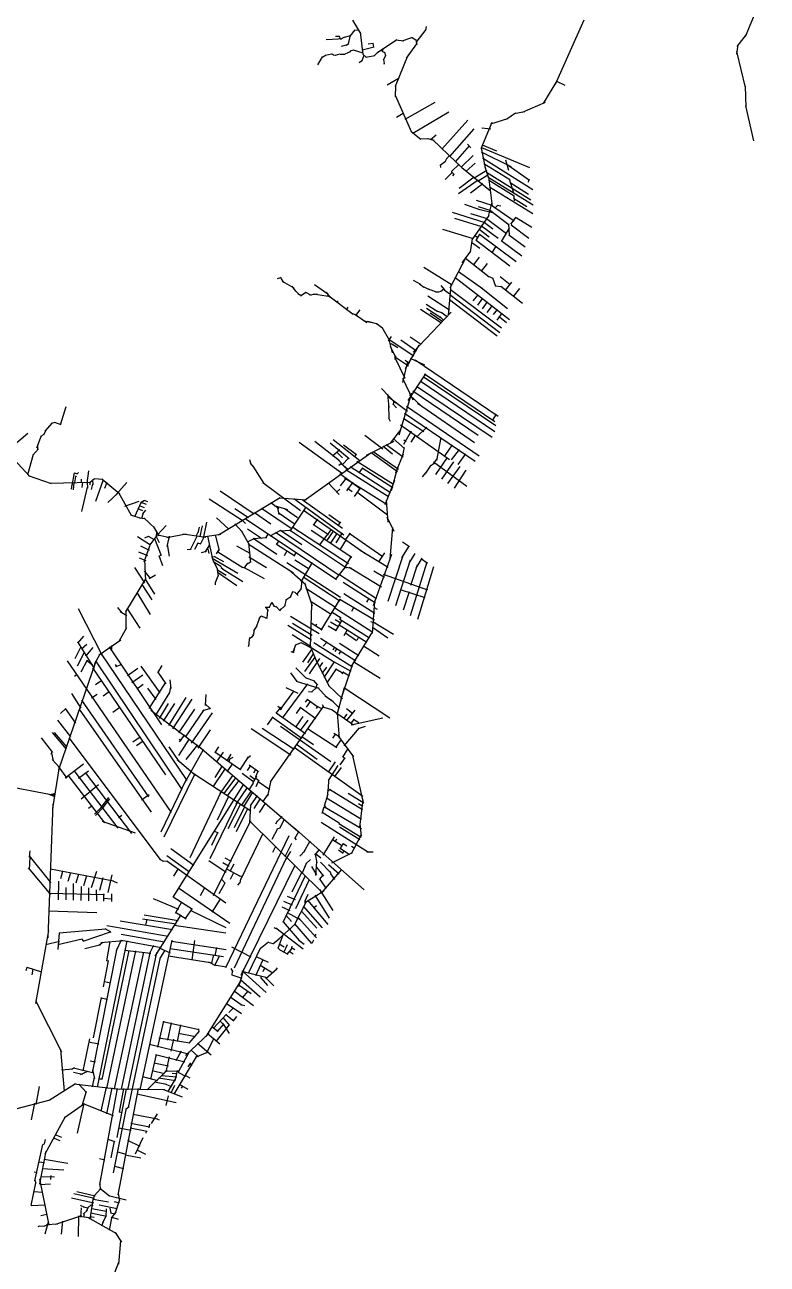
# Model space of a CAD drawing. Header units: inches. Extents: x 723427 to 759408, y 6910722 to 6968430.
# Drawn here: x 745312 to 751980, y 6931261 to 6942384 of the extents above; entities that cross this region are included whole.
import ezdxf

# ---------------------------------------------------------------- set-up
doc = ezdxf.new("R2010")
doc.units = ezdxf.units.IN
doc.header["$MEASUREMENT"] = 0

msp = doc.modelspace()

# ---------------------------------------------------------------- linework, layer by layer
for points in [[(751784, 6942280), (751980, 6942753)], [(748235, 6942282), (748279, 6942340)], [(748255, 6942425), (748328, 6942306)], [(748273, 6942339), (748313, 6942337)], [(748323, 6942319), (748349, 6942116)], [(748827, 6942224), (748916, 6942341)], [(748913, 6942336), (748921, 6942370)], [(750078, 6941850), (750336, 6942427)], [(748018, 6942253), (748127, 6942258)], [(748102, 6942283), (748138, 6942281)], [(748124, 6942257), (748145, 6942262)], [(748136, 6942282), (748146, 6942258)], [(748145, 6942258), (748157, 6942259)], [(748155, 6942259), (748186, 6942276)], [(748173, 6942270), (748241, 6942288)], [(748200, 6942202), (748221, 6942215)], [(748220, 6942212), (748238, 6942290)], [(748395, 6942212), (748440, 6942219)], [(748438, 6942220), (748445, 6942183)], [(748479, 6942135), (748653, 6942253)], [(748644, 6942249), (748716, 6942239)], [(748701, 6942239), (748789, 6942271)], [(748741, 6942083), (748834, 6942212)], [(748784, 6942273), (748824, 6942249)], [(748823, 6942253), (748833, 6942207)], [(751711, 6942188), (751793, 6942297)], [(747944, 6942025), (747985, 6942097)], [(747982, 6942094), (748019, 6942113)], [(748012, 6942111), (748068, 6942123)], [(748064, 6942123), (748079, 6942120)], [(748077, 6942121), (748085, 6942113)], [(748082, 6942114), (748106, 6942111)], [(748102, 6942111), (748146, 6942122)], [(748144, 6942121), (748187, 6942120)], [(748157, 6942193), (748203, 6942203)], [(748185, 6942119), (748223, 6942139)], [(748212, 6942134), (748233, 6942142)], [(748230, 6942139), (748244, 6942154)], [(748242, 6942152), (748267, 6942158)], [(748262, 6942158), (748349, 6942132)], [(748341, 6942160), (748449, 6942185)], [(748341, 6942064), (748359, 6942111)], [(748347, 6942120), (748380, 6942091)], [(748375, 6942092), (748456, 6942107)], [(748451, 6942104), (748488, 6942143)], [(748523, 6942147), (748527, 6942161)], [(748523, 6942149), (748529, 6942140)], [(748525, 6942159), (748533, 6942167)], [(748528, 6942140), (748545, 6942138)], [(748533, 6942165), (748534, 6942173)], [(748533, 6942069), (748554, 6942108)], [(748544, 6942138), (748553, 6942107)], [(748643, 6941832), (748751, 6942104)], [(751704, 6942145), (751781, 6941821)], [(751706, 6942121), (751718, 6942205)], [(748315, 6942045), (748344, 6942067)], [(748533, 6942073), (748541, 6942036)], [(748537, 6942034), (748546, 6942038)], [(748567, 6941844), (748674, 6941908)], [(749972, 6941679), (750095, 6941881)], [(750088, 6941877), (750163, 6941841)], [(748643, 6941738), (748644, 6941835)], [(751781, 6941834), (751787, 6941646)], [(748639, 6941751), (748785, 6941420)], [(748729, 6941537), (748998, 6941691)], [(749781, 6941599), (749990, 6941689)], [(751785, 6941658), (751858, 6941342)], [(748652, 6941556), (748711, 6941590)], [(748796, 6941410), (749122, 6941602)], [(749498, 6941494), (749651, 6941544)], [(749643, 6941539), (749718, 6941594)], [(749706, 6941588), (749803, 6941606)], [(749059, 6941268), (749292, 6941528)], [(749131, 6941203), (749347, 6941449)], [(749411, 6941273), (749510, 6941511)], [(749416, 6941459), (749499, 6941450)], [(748781, 6941425), (748869, 6941358)], [(748863, 6941361), (748939, 6941364)], [(748930, 6941365), (748987, 6941348)], [(748957, 6941356), (749006, 6941396)], [(748973, 6941355), (749259, 6941083)], [(749100, 6941180), (749128, 6941210)], [(749181, 6941155), (749305, 6941298)], [(749230, 6941107), (749338, 6941210)], [(749287, 6941312), (749318, 6941280)], [(749411, 6941245), (749679, 6941113)], [(749412, 6941280), (749450, 6941084)], [(749413, 6941283), (749844, 6941104)], [(749419, 6941306), (749548, 6941254)], [(749042, 6941124), (749091, 6941159)], [(749044, 6941126), (749045, 6941104)], [(749089, 6941155), (749107, 6941189)], [(749146, 6941068), (749214, 6941133)], [(749236, 6941103), (749495, 6940895)], [(749275, 6941070), (749357, 6941142)], [(749422, 6941189), (749876, 6940906)], [(749436, 6941138), (749670, 6940996)], [(749445, 6941109), (749478, 6941011)], [(749629, 6941171), (749657, 6941080)], [(749634, 6941138), (749846, 6940991)], [(749088, 6940997), (749152, 6941059)], [(749145, 6941064), (749169, 6941041)], [(749146, 6941071), (749148, 6941054)], [(749158, 6941030), (749169, 6941042)], [(749207, 6940869), (749384, 6940993)], [(749213, 6940919), (749349, 6941020)], [(749349, 6941011), (749462, 6941080)], [(749383, 6940984), (749471, 6941036)], [(749460, 6941061), (749856, 6940813)], [(749474, 6941017), (749878, 6940767)], [(749476, 6941020), (749509, 6940755)], [(749478, 6940992), (749708, 6940848)], [(749663, 6941001), (749700, 6940876)], [(749835, 6940973), (749843, 6940999)], [(749316, 6940877), (749426, 6940959)], [(749486, 6940930), (749876, 6940689)], [(749672, 6940969), (749837, 6940863)], [(749262, 6940774), (749395, 6940727)], [(749366, 6940809), (749508, 6940765)], [(749476, 6940665), (749508, 6940783)], [(749494, 6940770), (749706, 6940624)], [(749535, 6940738), (749560, 6940764)], [(749556, 6940764), (749589, 6940760)], [(749702, 6940829), (749820, 6940754)], [(749703, 6940852), (749707, 6940805)], [(749152, 6940701), (749445, 6940610)], [(749314, 6940690), (749466, 6940647)], [(749329, 6940454), (749482, 6940674)], [(749385, 6940753), (749499, 6940717)], [(749389, 6940729), (749524, 6940697)], [(749486, 6940724), (749662, 6940588)], [(749678, 6940595), (749726, 6940657)], [(749724, 6940656), (749867, 6940568)], [(749064, 6940549), (749339, 6940465)], [(749171, 6940648), (749415, 6940575)], [(749393, 6940550), (749484, 6940482)], [(749414, 6940581), (749564, 6940469)], [(749438, 6940614), (749516, 6940553)], [(749459, 6940645), (749640, 6940511)], [(749595, 6940440), (749665, 6940560)], [(749658, 6940598), (749663, 6940495)], [(749681, 6940601), (749684, 6940584)], [(749682, 6940589), (749838, 6940470)], [(749314, 6940346), (749333, 6940462)], [(749324, 6940434), (749399, 6940379)], [(749353, 6940493), (749384, 6940476)], [(749365, 6940447), (749399, 6940505)], [(749365, 6940450), (749670, 6940221)], [(749397, 6940504), (749724, 6940260)], [(749592, 6940449), (749777, 6940310)], [(749660, 6940500), (749806, 6940390)], [(749241, 6940248), (749318, 6940352)], [(749511, 6940338), (749547, 6940396)], [(748895, 6940209), (749151, 6940050)], [(749134, 6940024), (749276, 6940299)], [(749269, 6940289), (749484, 6940121)], [(749341, 6940228), (749396, 6940298)], [(749414, 6940172), (749467, 6940242)], [(747582, 6940106), (747612, 6940117)], [(747607, 6940118), (747636, 6940072)], [(749176, 6940120), (749667, 6939740)], [(749207, 6940170), (749422, 6940018)], [(749473, 6940127), (749515, 6940110)], [(749513, 6940113), (749541, 6940037)], [(749581, 6940124), (749671, 6940053)], [(747624, 6940084), (747727, 6940022)], [(747711, 6940037), (747743, 6939994)], [(747728, 6940012), (747782, 6939959)], [(747789, 6939953), (747836, 6939984)], [(747833, 6939985), (747883, 6939957)], [(747914, 6940052), (748033, 6939971)], [(748019, 6939986), (748050, 6939944)], [(748799, 6940091), (748865, 6940056)], [(748858, 6940060), (748897, 6940030)], [(748895, 6940032), (748945, 6940009)], [(748935, 6940013), (749006, 6939988)], [(749001, 6939989), (749032, 6939987)], [(749028, 6939987), (749052, 6939994)], [(749050, 6940044), (749081, 6940005)], [(749050, 6939994), (749075, 6940015)], [(749079, 6940006), (749122, 6939975)], [(749119, 6939779), (749142, 6940051)], [(749137, 6940009), (749593, 6939663)], [(749414, 6940024), (749647, 6939839)], [(749537, 6940040), (749594, 6940035)], [(749587, 6940038), (749781, 6939887)], [(749630, 6940003), (749685, 6940073)], [(749702, 6939947), (749757, 6940016)], [(747764, 6939971), (747799, 6939956)], [(747868, 6939960), (747942, 6939970)], [(747902, 6939971), (748057, 6939947)], [(748031, 6939962), (748260, 6939787)], [(748116, 6939894), (748128, 6939907)], [(748918, 6939877), (749022, 6939812)], [(748931, 6939953), (749126, 6939825)], [(749117, 6939977), (749139, 6939972)], [(749126, 6939919), (749554, 6939592)], [(749131, 6939964), (749580, 6939624)], [(749339, 6939906), (749383, 6939962)], [(749380, 6939869), (749426, 6939930)], [(749422, 6939836), (749468, 6939899)], [(748201, 6939827), (748216, 6939849)], [(748240, 6939800), (748295, 6939779)], [(748280, 6939785), (748385, 6939713)], [(748286, 6939775), (748324, 6939825)], [(748799, 6939445), (749142, 6939806)], [(748866, 6939832), (749054, 6939708)], [(748920, 6939842), (749050, 6939757)], [(748953, 6939798), (749067, 6939722)], [(749010, 6939818), (749064, 6939798)], [(749039, 6939765), (749075, 6939730)], [(749053, 6939804), (749107, 6939767)], [(749466, 6939802), (749512, 6939864)], [(749522, 6939784), (749557, 6939828)], [(749555, 6939734), (749601, 6939795)], [(749575, 6939763), (749640, 6939712)], [(748361, 6939727), (748431, 6939713)], [(748391, 6939723), (748480, 6939699)], [(748472, 6939703), (748526, 6939663)], [(748519, 6939671), (748588, 6939552)], [(748579, 6939545), (748606, 6939587)], [(748580, 6939572), (748611, 6939441)], [(748586, 6939561), (748805, 6939412)], [(748690, 6939558), (748829, 6939459)], [(748773, 6939583), (748871, 6939517)], [(748589, 6939523), (748608, 6939521)], [(748593, 6939501), (748644, 6939395)], [(748602, 6939523), (748663, 6939488)], [(748730, 6939297), (748855, 6939508)], [(748633, 6939408), (748757, 6939324)], [(748636, 6939399), (748726, 6939214)], [(748639, 6939381), (748646, 6939414)], [(748708, 6939175), (748748, 6939351)], [(748727, 6939375), (748768, 6939348)], [(748773, 6939392), (748901, 6939332)], [(748818, 6939377), (749564, 6938871)], [(748705, 6939213), (748796, 6939019)], [(748754, 6939013), (748913, 6939251)], [(748891, 6939227), (749544, 6938787)], [(748902, 6939253), (749534, 6938825)], [(748517, 6939120), (748641, 6938987)], [(748797, 6939099), (749383, 6938701)], [(748830, 6939142), (749510, 6938684)], [(748862, 6939188), (749535, 6938735)], [(748570, 6939068), (748582, 6938950)], [(748579, 6939044), (748750, 6938917)], [(748618, 6938983), (748652, 6938946)], [(748621, 6938977), (748631, 6939007)], [(748674, 6938704), (748787, 6939080)], [(748767, 6939064), (748877, 6938958)], [(748839, 6938987), (749350, 6938634)], [(745634, 6938794), (745683, 6938959)], [(748580, 6938980), (748581, 6938848)], [(748723, 6938899), (749356, 6938468)], [(748739, 6938960), (749393, 6938516)], [(749513, 6938834), (749550, 6938891)], [(745494, 6938738), (745560, 6938812)], [(745556, 6938810), (745584, 6938817)], [(745579, 6938818), (745636, 6938796)], [(748580, 6938857), (748593, 6938828)], [(748688, 6938794), (749126, 6938484)], [(748716, 6938851), (748897, 6938733)], [(748829, 6938684), (748922, 6938774)], [(745139, 6938549), (745339, 6938719)], [(745421, 6938587), (745462, 6938697)], [(745458, 6938689), (745488, 6938715)], [(745482, 6938705), (745503, 6938749)], [(747917, 6938647), (748140, 6938474)], [(748083, 6938661), (748322, 6938473)], [(748367, 6938700), (748527, 6938580)], [(748381, 6938521), (748630, 6938648)], [(748598, 6938629), (748690, 6938750)], [(748622, 6938670), (748721, 6938581)], [(748715, 6938660), (748737, 6938645)], [(748716, 6938621), (748785, 6938740)], [(748781, 6938638), (748823, 6938703)], [(749013, 6938473), (749053, 6938680)], [(745066, 6938642), (745356, 6938330)], [(745384, 6938521), (745436, 6938579)], [(745428, 6938569), (745429, 6938612)], [(747775, 6938638), (748165, 6938357)], [(747821, 6938115), (748419, 6938544)], [(748056, 6938633), (748224, 6938492)], [(748076, 6938517), (748142, 6938574)], [(748112, 6938553), (748165, 6938497)], [(748174, 6938615), (748290, 6938529)], [(748424, 6938546), (748659, 6938374)], [(748440, 6938556), (748669, 6938395)], [(748531, 6938602), (748615, 6938535)], [(748559, 6938617), (748709, 6938507)], [(748705, 6938507), (748721, 6938591)], [(749087, 6938520), (749153, 6938613)], [(749146, 6938479), (749215, 6938573)], [(745338, 6938347), (745390, 6938531)], [(747331, 6938483), (747341, 6938441)], [(747337, 6938449), (747366, 6938415)], [(748119, 6938492), (748197, 6938405)], [(748133, 6938433), (748159, 6938454)], [(748150, 6938451), (748216, 6938394)], [(748164, 6938436), (748221, 6938497)], [(748276, 6938507), (748290, 6938530)], [(748295, 6938468), (748625, 6938261)], [(748645, 6938367), (748713, 6938534)], [(748914, 6938360), (748962, 6938433)], [(748956, 6938426), (748989, 6938450)], [(748983, 6938461), (749283, 6938244)], [(748986, 6938447), (749018, 6938495)], [(749004, 6938348), (749109, 6938501)], [(749058, 6938306), (749167, 6938461)], [(749204, 6938438), (749272, 6938534)], [(745341, 6938340), (745550, 6938267)], [(745737, 6938249), (745759, 6938362)], [(745759, 6938362), (745786, 6938355)], [(745762, 6938275), (745770, 6938331)], [(745769, 6938327), (745775, 6938336)], [(745783, 6938355), (745793, 6938366)], [(745872, 6938271), (745887, 6938381)], [(747361, 6938423), (747460, 6938268)], [(748141, 6938356), (748326, 6938220)], [(748148, 6938246), (748201, 6938316)], [(748185, 6938317), (748566, 6938079)], [(748196, 6938392), (748579, 6938151)], [(748233, 6938419), (748597, 6938188)], [(748315, 6938362), (748347, 6938408)], [(748341, 6938408), (748618, 6938233)], [(748607, 6938204), (748662, 6938413)], [(748885, 6938327), (748917, 6938365)], [(749112, 6938266), (749222, 6938420)], [(749172, 6938227), (749277, 6938386)], [(745541, 6938269), (745901, 6938279)], [(745732, 6938218), (745738, 6938259)], [(745749, 6938212), (745757, 6938277)], [(745820, 6938273), (745821, 6938307)], [(745824, 6938017), (745875, 6938236)], [(745828, 6938233), (745834, 6938278)], [(745873, 6938283), (745875, 6938226)], [(745898, 6938278), (745938, 6938312)], [(745898, 6938257), (745899, 6938280)], [(745911, 6938214), (745924, 6938262)], [(745920, 6938299), (745923, 6938255)], [(745934, 6938311), (746013, 6938305)], [(745949, 6938110), (746019, 6938303)], [(746005, 6938309), (746166, 6938174)], [(746030, 6938227), (746051, 6938280)], [(746134, 6938169), (746230, 6938276)], [(747067, 6938203), (747371, 6937996)], [(747451, 6938277), (747788, 6938026)], [(748038, 6938274), (748136, 6938168)], [(748113, 6938191), (748141, 6938217)], [(748204, 6938202), (748260, 6938278)], [(748212, 6938225), (748252, 6938195)], [(748274, 6938150), (748329, 6938232)], [(748549, 6938079), (748637, 6938297)], [(746059, 6938098), (746144, 6938179)], [(746155, 6938187), (746268, 6937982)], [(746212, 6938065), (746340, 6938110)], [(746300, 6937970), (746359, 6938103)], [(746351, 6938096), (746386, 6938118)], [(746353, 6938099), (746401, 6938083)], [(746380, 6938117), (746413, 6938105)], [(746968, 6938129), (747274, 6937931)], [(747053, 6937807), (747607, 6938142)], [(747523, 6938096), (747595, 6938042)], [(747597, 6938140), (747838, 6938120)], [(747727, 6938132), (748179, 6937808)], [(747802, 6938124), (748167, 6937866)], [(748293, 6938192), (748570, 6937987)], [(748557, 6938117), (748572, 6937921)], [(746261, 6937987), (746355, 6937957)], [(746327, 6938043), (746370, 6938025)], [(746340, 6938070), (746383, 6938051)], [(746364, 6937954), (746378, 6938006)], [(746373, 6937994), (746400, 6938027)], [(747198, 6938043), (747321, 6937961)], [(747376, 6938006), (747523, 6937906)], [(747439, 6938046), (747714, 6937860)], [(747553, 6938069), (747672, 6938035)], [(747578, 6938063), (747595, 6937988)], [(747588, 6938007), (747731, 6937910)], [(747642, 6938047), (747761, 6937962)], [(747697, 6937841), (747839, 6938056)], [(747816, 6938028), (748365, 6937643)], [(748044, 6937989), (748149, 6937916)], [(746343, 6937959), (746394, 6937954)], [(746382, 6937958), (746479, 6937866)], [(746468, 6937879), (746512, 6937804)], [(746505, 6937808), (746583, 6937892)], [(746868, 6937825), (746881, 6937875)], [(746886, 6937791), (746907, 6937889)], [(746918, 6937774), (746948, 6937919)], [(747033, 6937958), (747144, 6937858)], [(747199, 6937905), (747267, 6937831)], [(747262, 6937940), (747293, 6937908)], [(747290, 6937952), (748113, 6937407)], [(747720, 6937877), (748218, 6937550)], [(747906, 6937894), (747944, 6937948)], [(747906, 6937900), (748039, 6937809)], [(748127, 6937892), (748151, 6937923)], [(748563, 6937967), (748628, 6937839)], [(748594, 6937591), (748619, 6937873)], [(746325, 6937791), (746442, 6937718)], [(746391, 6937780), (746423, 6937795)], [(746419, 6937796), (746475, 6937764)], [(746437, 6937717), (746500, 6937800)], [(746476, 6937773), (746538, 6937620)], [(746491, 6937791), (746518, 6937739)], [(746496, 6937793), (746499, 6937831)], [(746497, 6937798), (746526, 6937804)], [(746506, 6937806), (746614, 6937784)], [(746589, 6937784), (746762, 6937816)], [(746591, 6937703), (746611, 6937794)], [(746733, 6937815), (746937, 6937785)], [(746801, 6937675), (746864, 6937801)], [(746850, 6937794), (746873, 6937836)], [(746890, 6937722), (746927, 6937795)], [(746911, 6937788), (747072, 6937813)], [(746954, 6937796), (747002, 6937576)], [(747023, 6937808), (747057, 6937667)], [(747254, 6937846), (747330, 6937714)], [(747311, 6937744), (747378, 6937778)], [(747313, 6937860), (747438, 6937777)], [(747363, 6937778), (747575, 6937633)], [(747366, 6937775), (747486, 6937783)], [(747478, 6937780), (747501, 6937815)], [(747516, 6937797), (747612, 6937849)], [(747563, 6937831), (748136, 6937445)], [(747596, 6937844), (747705, 6937849)], [(747609, 6937848), (747801, 6937719)], [(747691, 6937852), (748202, 6937512)], [(747885, 6937849), (748249, 6937607)], [(747960, 6937715), (748067, 6937856)], [(748026, 6937753), (748086, 6937841)], [(748057, 6937730), (748117, 6937819)], [(748108, 6937735), (748165, 6937825)], [(748146, 6937673), (748202, 6937764)], [(748191, 6937759), (748236, 6937823)], [(748226, 6937821), (748529, 6937613)], [(746332, 6937654), (746413, 6937622)], [(746350, 6937709), (746429, 6937668)], [(746385, 6937566), (746444, 6937731)], [(746591, 6937719), (746608, 6937616)], [(746770, 6937675), (746805, 6937677)], [(746840, 6937678), (746868, 6937734)], [(746864, 6937734), (746893, 6937725)], [(746898, 6937649), (746945, 6937659)], [(746933, 6937650), (746973, 6937718)], [(746954, 6937690), (746964, 6937640)], [(747033, 6937635), (747059, 6937675)], [(747045, 6937655), (747271, 6937513)], [(747215, 6937709), (747334, 6937642)], [(747318, 6937725), (747724, 6937466)], [(747322, 6937731), (747339, 6937558)], [(747573, 6937723), (747736, 6937618)], [(747574, 6937719), (747596, 6937754)], [(747646, 6937622), (747668, 6937664)], [(747732, 6937617), (747753, 6937648)], [(748325, 6937669), (748577, 6937516)], [(748700, 6937600), (748765, 6937705)], [(748705, 6937744), (748768, 6937701)], [(746339, 6937599), (746399, 6937575)], [(746387, 6937586), (746395, 6937393)], [(746515, 6937615), (746539, 6937628)], [(746516, 6937620), (746550, 6937531)], [(746990, 6937609), (747020, 6937613)], [(746995, 6937596), (747225, 6937463)], [(747000, 6937581), (747043, 6937496)], [(747005, 6937567), (747073, 6937527)], [(747010, 6937615), (747096, 6937569)], [(747282, 6937509), (747315, 6937553)], [(747308, 6937546), (747340, 6937565)], [(747325, 6937608), (747484, 6937513)], [(747665, 6937559), (748147, 6937246)], [(747736, 6937582), (747865, 6937501)], [(747795, 6937384), (747895, 6937559)], [(748182, 6937502), (748247, 6937614)], [(748445, 6937174), (748609, 6937634)], [(748492, 6937566), (748545, 6937645)], [(748576, 6937213), (748710, 6937621)], [(748646, 6937174), (748777, 6937581)], [(748769, 6937561), (748817, 6937638)], [(748777, 6937084), (748927, 6937565)], [(748779, 6937354), (748839, 6937537)], [(748826, 6937509), (748881, 6937596)], [(748871, 6937595), (748929, 6937554)], [(746297, 6937514), (746388, 6937375)], [(746385, 6937485), (746437, 6937415)], [(746430, 6937415), (746486, 6937449)], [(747026, 6937380), (747050, 6937439)], [(747037, 6937496), (747120, 6937446)], [(747040, 6937503), (747050, 6937436)], [(747043, 6937471), (747218, 6937353)], [(747070, 6937530), (747079, 6937512)], [(747077, 6937515), (747094, 6937499)], [(747089, 6937503), (747271, 6937387)], [(747264, 6937516), (747294, 6937510)], [(747283, 6937514), (747461, 6937414)], [(747688, 6937492), (747836, 6937361)], [(747811, 6937431), (748141, 6937215)], [(748103, 6937407), (748199, 6937527)], [(748138, 6937452), (748472, 6937236)], [(748183, 6937520), (748250, 6937509)], [(748224, 6937517), (748515, 6937339)], [(748448, 6937483), (748542, 6937426)], [(748530, 6937454), (748928, 6937314)], [(748843, 6937050), (748987, 6937523)], [(746220, 6937115), (746400, 6937413)], [(746362, 6937361), (746453, 6937224)], [(746392, 6937409), (746477, 6937274)], [(747025, 6937358), (747026, 6937383)], [(747756, 6937270), (747796, 6937324)], [(747793, 6937317), (747802, 6937400)], [(747824, 6937376), (747892, 6937171)], [(747835, 6937329), (748104, 6937158)], [(748172, 6937382), (748462, 6937196)], [(748685, 6937315), (748904, 6937244)], [(746318, 6937290), (746439, 6937092)], [(747648, 6937163), (747662, 6937230)], [(747658, 6937223), (747703, 6937254)], [(747698, 6937248), (747721, 6937299)], [(747717, 6937298), (747740, 6937292)], [(747738, 6937293), (747767, 6937261)], [(747875, 6937214), (748064, 6937095)], [(747975, 6936950), (748146, 6937230)], [(748142, 6937228), (748454, 6937045)], [(748179, 6937279), (748457, 6937105)], [(748383, 6937202), (748404, 6937238)], [(748434, 6936920), (748455, 6937215)], [(748713, 6937134), (748767, 6937299)], [(745791, 6937146), (746007, 6936723)], [(746145, 6937156), (746184, 6937107)], [(746168, 6937120), (746229, 6937084)], [(746223, 6936959), (746224, 6937129)], [(746228, 6937150), (746344, 6936970)], [(747476, 6937155), (747498, 6937125)], [(747477, 6937152), (747478, 6937161)], [(747477, 6937159), (747512, 6937159)], [(747489, 6937058), (747496, 6937130)], [(747509, 6937157), (747525, 6937188)], [(747518, 6937179), (747533, 6937199)], [(747532, 6937199), (747553, 6937164)], [(747546, 6937166), (747576, 6937160)], [(747567, 6937167), (747604, 6937127)], [(747602, 6937126), (747616, 6937144)], [(747608, 6937135), (747652, 6937174)], [(747878, 6936796), (747890, 6937183)], [(748073, 6937114), (748153, 6937063)], [(748096, 6937152), (748439, 6936933)], [(748249, 6937123), (748268, 6937155)], [(748450, 6937156), (748477, 6937140)], [(747369, 6936946), (747398, 6936991)], [(747390, 6936974), (747427, 6937070)], [(747418, 6937056), (747435, 6937078)], [(747432, 6937079), (747480, 6937061)], [(747472, 6937061), (747491, 6937063)], [(747674, 6936996), (747888, 6936865)], [(747698, 6937077), (747956, 6936920)], [(747716, 6937014), (747893, 6936905)], [(747883, 6937016), (747983, 6936953)], [(747924, 6936987), (747936, 6937009)], [(748037, 6936990), (748110, 6936947)], [(748058, 6937027), (748131, 6936983)], [(748099, 6937047), (748151, 6937018)], [(748105, 6936944), (748163, 6937042)], [(748135, 6936999), (748383, 6936844)], [(748141, 6937051), (748409, 6936882)], [(748143, 6937048), (748153, 6937068)], [(748416, 6937030), (748460, 6937018)], [(748441, 6937027), (748624, 6936916)], [(745787, 6936834), (745843, 6936897)], [(746161, 6936853), (746228, 6936976)], [(747327, 6936842), (747334, 6936885)], [(747329, 6936878), (747360, 6936897)], [(747354, 6936890), (747369, 6936915)], [(747365, 6936899), (747374, 6936957)], [(747713, 6936911), (747885, 6936804)], [(747968, 6936879), (748284, 6936677)], [(748181, 6936904), (748211, 6936956)], [(748192, 6936926), (748290, 6936859)], [(748243, 6936621), (748437, 6936940)], [(748298, 6936862), (748313, 6936890)], [(748435, 6936978), (748574, 6936882)], [(745763, 6936697), (745819, 6936804)], [(745786, 6936848), (745936, 6936607)], [(745821, 6936783), (745869, 6936826)], [(745860, 6936718), (745927, 6936795)], [(745979, 6936729), (746174, 6936866)], [(746069, 6936802), (746540, 6936101)], [(746090, 6936765), (746097, 6936816)], [(747321, 6936804), (747328, 6936826)], [(747327, 6936818), (747328, 6936850)], [(747703, 6936761), (747729, 6936751)], [(747714, 6936754), (747734, 6936776)], [(747724, 6936763), (747747, 6936822)], [(747726, 6936750), (747736, 6936797)], [(747743, 6936819), (747798, 6936840)], [(747791, 6936840), (747915, 6936779)], [(747810, 6936664), (747890, 6936779)], [(747876, 6936803), (748075, 6936676)], [(747877, 6936803), (747935, 6936665)], [(747908, 6936841), (748254, 6936621)], [(747993, 6936808), (748027, 6936847)], [(748081, 6936776), (748096, 6936801)], [(748099, 6936759), (748117, 6936787)], [(748135, 6936737), (748153, 6936765)], [(748138, 6936835), (748312, 6936725)], [(748354, 6936812), (748496, 6936720)], [(745617, 6935702), (745952, 6936676)], [(745694, 6936675), (746627, 6935315)], [(745786, 6936630), (745849, 6936755)], [(745818, 6936578), (745875, 6936686)], [(745867, 6936681), (745919, 6936640)], [(745939, 6936646), (745989, 6936740)], [(745947, 6936675), (746723, 6935521)], [(745992, 6936749), (746768, 6935601)], [(747828, 6936579), (747919, 6936710)], [(747854, 6936658), (747906, 6936739)], [(747870, 6936559), (747963, 6936696)], [(747925, 6936686), (748045, 6936449)], [(747958, 6936615), (747990, 6936660)], [(748001, 6936526), (748094, 6936668)], [(748059, 6936686), (748241, 6936582)], [(748153, 6936336), (748258, 6936650)], [(748266, 6936667), (748504, 6936520)], [(745759, 6936539), (745783, 6936556)], [(745920, 6936614), (746575, 6935654)], [(746124, 6936644), (746139, 6936623)], [(746131, 6936626), (746182, 6936643)], [(746235, 6936545), (746326, 6936609)], [(746273, 6936481), (746373, 6936550)], [(746355, 6936629), (746526, 6936388)], [(746506, 6936567), (746545, 6936633)], [(746508, 6936573), (746578, 6936471)], [(747699, 6936569), (747755, 6936491)], [(747746, 6936612), (747836, 6936523)], [(747984, 6936561), (748026, 6936618)], [(748027, 6936478), (748112, 6936604)], [(748106, 6936603), (748172, 6936564)], [(748159, 6936562), (748179, 6936578)], [(748170, 6936578), (748228, 6936541)], [(745947, 6936464), (746003, 6936504)], [(746318, 6936425), (746374, 6936466)], [(746414, 6936432), (746488, 6936330)], [(746429, 6936249), (746577, 6936479)], [(746611, 6936381), (746625, 6936439)], [(746615, 6936507), (746623, 6936428)], [(747628, 6936162), (747854, 6936471)], [(747657, 6936438), (747765, 6936386)], [(747750, 6936494), (747954, 6936431)], [(747830, 6936526), (747911, 6936497)], [(747888, 6936395), (747935, 6936440)], [(747905, 6936501), (747940, 6936459)], [(747925, 6936428), (747938, 6936465)], [(747945, 6936437), (748022, 6936351)], [(748041, 6936454), (748165, 6936335)], [(748118, 6936194), (748185, 6936437)], [(748178, 6936436), (748590, 6936164)], [(745731, 6936383), (745816, 6936251)], [(745822, 6936323), (746422, 6935455)], [(745911, 6936344), (745963, 6936376)], [(746015, 6936361), (746071, 6936402)], [(746490, 6936189), (746614, 6936392)], [(746607, 6936096), (746761, 6936348)], [(746643, 6936065), (746816, 6936333)], [(746935, 6936275), (746941, 6936374)], [(747607, 6936236), (747730, 6936408)], [(747832, 6936306), (747853, 6936332)], [(747843, 6936259), (747879, 6936312)], [(747848, 6936332), (747943, 6936262)], [(747859, 6936400), (747894, 6936398)], [(748010, 6936362), (748081, 6936312)], [(748061, 6936328), (748138, 6936251)], [(745633, 6936202), (745681, 6936249)], [(745674, 6936248), (745767, 6936116)], [(745799, 6936242), (746448, 6935318)], [(746104, 6936214), (746167, 6936259)], [(746444, 6936233), (746913, 6935878)], [(746523, 6936160), (746603, 6936292)], [(746559, 6936135), (746660, 6936293)], [(746695, 6936029), (746838, 6936243)], [(746756, 6935991), (746922, 6936237)], [(746810, 6935937), (746998, 6936210)], [(746912, 6936229), (746982, 6936251)], [(746933, 6936290), (746981, 6936246)], [(747519, 6935589), (747995, 6936267)], [(747570, 6936205), (747614, 6936260)], [(747570, 6936209), (747832, 6936024)], [(747585, 6936268), (747620, 6936243)], [(747751, 6936204), (747792, 6936260)], [(747786, 6936260), (747925, 6936158)], [(747914, 6936281), (747984, 6936244)], [(747932, 6936249), (747944, 6936267)], [(747983, 6936284), (747998, 6936257)], [(747988, 6936263), (748077, 6936235)], [(748073, 6936237), (748265, 6936103)], [(748119, 6936208), (748135, 6935981)], [(748201, 6936247), (748259, 6936204)], [(748204, 6936140), (748278, 6936233)], [(745606, 6936144), (745722, 6935994)], [(747491, 6936102), (747542, 6936173)], [(747537, 6936171), (747800, 6935982)], [(747608, 6936090), (748062, 6935772)], [(747745, 6936080), (747813, 6936176)], [(747787, 6936050), (747857, 6936145)], [(748177, 6936159), (748208, 6936198)], [(748244, 6936103), (748528, 6936166)], [(748244, 6936115), (748270, 6936153)], [(748264, 6936152), (748312, 6936122)], [(748309, 6936069), (748371, 6936090)], [(745458, 6935985), (745562, 6935854)], [(745557, 6936034), (745683, 6935882)], [(745575, 6936034), (745690, 6935901)], [(745707, 6935984), (746528, 6934892)], [(746283, 6935950), (746347, 6935994)], [(746703, 6935948), (746748, 6936013)], [(746869, 6935893), (746979, 6936058)], [(747344, 6936069), (747701, 6935832)], [(747443, 6936073), (747732, 6935882)], [(747800, 6935998), (747905, 6935925)], [(747850, 6936070), (748115, 6935898)], [(748080, 6935981), (748106, 6936020)], [(748088, 6936026), (748138, 6935997)], [(748122, 6936009), (748263, 6935816)], [(748181, 6935912), (748318, 6936074)], [(746316, 6935917), (746376, 6935958)], [(746605, 6935905), (746695, 6935774)], [(746696, 6935827), (746792, 6935977)], [(746698, 6935973), (746717, 6935962)], [(746737, 6935561), (746917, 6935881)], [(746762, 6935790), (746866, 6935922)], [(746882, 6935903), (747765, 6935149)], [(747023, 6935852), (747055, 6935903)], [(747731, 6935901), (748349, 6935462)], [(747751, 6935927), (747939, 6935793)], [(748107, 6935899), (748157, 6935969)], [(748168, 6935812), (748216, 6935888)], [(745550, 6935838), (745559, 6935863)], [(745551, 6935847), (745566, 6935780)], [(745559, 6935791), (745627, 6935717)], [(746681, 6935790), (746846, 6935651)], [(747019, 6935860), (747250, 6935700)], [(747033, 6935767), (747096, 6935855)], [(747129, 6935778), (747166, 6935839)], [(747131, 6935680), (747181, 6935756)], [(747145, 6935770), (747157, 6935800)], [(747154, 6935797), (747184, 6935813)], [(747246, 6935699), (747322, 6935816)], [(747314, 6935807), (747340, 6935826)], [(748039, 6935676), (748104, 6935770)], [(748146, 6935742), (748190, 6935806)], [(748169, 6935817), (748191, 6935799)], [(748252, 6935838), (748352, 6935402)], [(745563, 6935351), (745623, 6935725)], [(745616, 6935724), (745691, 6935623)], [(745675, 6935625), (745840, 6935751)], [(745698, 6935650), (746029, 6935223)], [(745753, 6935692), (746148, 6935173)], [(745795, 6935622), (745883, 6935689)], [(745853, 6935674), (746270, 6935127)], [(746563, 6935096), (746839, 6935660)], [(746823, 6935668), (747343, 6935330)], [(747003, 6935545), (747115, 6935710)], [(747023, 6935628), (747087, 6935734)], [(747067, 6935486), (747184, 6935651)], [(747264, 6935667), (747370, 6935590)], [(747313, 6935692), (747342, 6935737)], [(747327, 6935744), (747410, 6935682)], [(747332, 6935647), (747382, 6935612)], [(747369, 6935671), (747387, 6935703)], [(747388, 6935638), (747408, 6935687)], [(748039, 6935602), (748128, 6935737)], [(748098, 6935638), (748156, 6935720)], [(745076, 6935567), (745548, 6935476)], [(745818, 6935439), (745975, 6935566)], [(746536, 6935142), (746765, 6935614)], [(746646, 6934556), (747278, 6935570)], [(747100, 6935484), (747212, 6935628)], [(747131, 6935463), (747238, 6935603)], [(747211, 6935390), (747313, 6935540)], [(747326, 6935518), (747366, 6935579)], [(747361, 6935565), (747366, 6935589)], [(747364, 6935585), (747393, 6935635)], [(747384, 6935625), (747416, 6935598)], [(747387, 6935641), (747393, 6935633)], [(747390, 6935549), (747415, 6935601)], [(747409, 6935593), (747513, 6935522)], [(747494, 6935462), (747526, 6935602)], [(748028, 6935437), (748041, 6935539)], [(748040, 6935526), (748042, 6935612)], [(745528, 6935480), (745582, 6935460)], [(745539, 6935477), (745587, 6935488)], [(745543, 6935476), (745585, 6935476)], [(745998, 6935359), (746066, 6935450)], [(746007, 6935348), (746075, 6935439)], [(746360, 6935430), (746430, 6935478)], [(746796, 6934912), (747078, 6935505)], [(747044, 6935249), (747146, 6935461)], [(747261, 6935381), (747348, 6935510)], [(747278, 6935367), (747361, 6935496)], [(747338, 6935376), (747402, 6935467)], [(747371, 6935351), (747429, 6935441)], [(747450, 6935412), (747502, 6935484)], [(748005, 6935374), (748036, 6935483)], [(748021, 6935447), (748337, 6935254)], [(748032, 6935505), (748058, 6935523)], [(748050, 6935524), (748346, 6935343)], [(748217, 6935488), (748356, 6935403)], [(748321, 6935182), (748350, 6935430)], [(745522, 6934191), (745568, 6935394)], [(745885, 6935353), (745917, 6935378)], [(745937, 6935299), (746007, 6935370)], [(745946, 6935289), (746016, 6935359)], [(746976, 6934903), (747225, 6935415)], [(747139, 6935170), (747251, 6935393)], [(747196, 6935180), (747288, 6935369)], [(747213, 6935145), (747316, 6935351)], [(747334, 6935221), (747341, 6935386)], [(747420, 6935315), (747476, 6935401)], [(747983, 6935317), (748137, 6935221)], [(747984, 6935310), (748001, 6935365)], [(747999, 6935364), (748019, 6935362)], [(748003, 6935367), (748335, 6935171)], [(748004, 6935376), (748012, 6935360)], [(748310, 6935396), (748348, 6935373)], [(746008, 6935237), (746302, 6935134)], [(746155, 6935271), (746183, 6935292)], [(747008, 6934570), (747341, 6935242)], [(747329, 6935239), (747986, 6934594)], [(747566, 6935214), (747583, 6935239)], [(747577, 6935231), (747623, 6935278)], [(747602, 6935174), (747646, 6935255)], [(747975, 6935227), (748399, 6934958)], [(748134, 6935224), (748139, 6935211)], [(748134, 6935217), (748333, 6935095)], [(748321, 6935212), (748332, 6935102)], [(746993, 6935023), (747047, 6935136)], [(747011, 6935150), (747048, 6935132)], [(747117, 6933923), (747687, 6935110)], [(747251, 6934714), (747450, 6935125)], [(747535, 6935076), (747585, 6935172)], [(747580, 6935167), (747606, 6935176)], [(747724, 6935184), (748360, 6934621)], [(747737, 6935081), (747773, 6935145)], [(747993, 6934932), (748095, 6935097)], [(748140, 6935186), (748320, 6935073)], [(748246, 6934948), (748336, 6935119)], [(746625, 6934991), (746829, 6934841)], [(747541, 6934959), (747566, 6935013)], [(747650, 6934920), (747712, 6935039)], [(747737, 6935085), (747748, 6935069)], [(747818, 6934958), (747876, 6935060)], [(747918, 6934933), (747958, 6934983)], [(748075, 6935073), (748167, 6935016)], [(748100, 6935052), (748116, 6935080)], [(748129, 6934979), (748171, 6934949)], [(748145, 6934994), (748228, 6934938)], [(748146, 6934988), (748176, 6935038)], [(748171, 6935037), (748205, 6935017)], [(748247, 6935014), (748277, 6934995)], [(745351, 6934926), (745545, 6934683)], [(745353, 6934801), (745361, 6934917)], [(745354, 6934915), (745359, 6934971)], [(746521, 6934896), (746557, 6934879)], [(746547, 6934881), (746597, 6934877)], [(746587, 6934929), (746791, 6934783)], [(746587, 6934880), (747118, 6934503)], [(746965, 6934884), (747120, 6934781)], [(747092, 6934866), (747147, 6934833)], [(747108, 6934909), (747166, 6934877)], [(747195, 6933921), (747667, 6934915)], [(747656, 6934894), (747701, 6934966)], [(747782, 6934922), (747830, 6934973)], [(747836, 6934853), (747879, 6934894)], [(747921, 6934942), (747936, 6934862)], [(747923, 6934947), (747970, 6934907)], [(747926, 6934751), (747935, 6934876)], [(747968, 6934868), (748056, 6934780)], [(748071, 6934864), (748255, 6934956)], [(748164, 6934950), (748184, 6934971)], [(748385, 6934963), (748440, 6934963)], [(745343, 6934819), (745543, 6934579)], [(745542, 6934809), (746110, 6934703)], [(745635, 6934723), (745654, 6934790)], [(745703, 6934700), (745726, 6934776)], [(745774, 6934683), (745798, 6934764)], [(745911, 6934642), (745958, 6934790)], [(746060, 6934598), (746098, 6934757)], [(746650, 6934744), (746692, 6934812)], [(747124, 6934810), (747247, 6934744)], [(747157, 6934788), (747192, 6934853)], [(747161, 6934718), (747190, 6934777)], [(747256, 6933855), (747741, 6934842)], [(747713, 6934604), (747800, 6934780)], [(747803, 6934769), (747841, 6934859)], [(747886, 6934830), (747931, 6934756)], [(747929, 6934826), (747995, 6934743)], [(747978, 6934592), (748160, 6934804)], [(748040, 6934848), (748135, 6934765)], [(748054, 6934785), (748060, 6934758)], [(748057, 6934764), (748093, 6934713)], [(745615, 6934531), (745617, 6934699)], [(745751, 6934529), (745751, 6934678)], [(745818, 6934524), (745821, 6934652)], [(745842, 6934660), (745868, 6934749)], [(745985, 6934619), (746017, 6934732)], [(746083, 6934711), (746141, 6934685)], [(747059, 6934589), (747111, 6934685)], [(747078, 6934718), (747111, 6934682)], [(747227, 6934664), (747247, 6934686)], [(747243, 6934745), (747268, 6934746)], [(747245, 6934682), (747253, 6934719)], [(747634, 6934331), (747832, 6934750)], [(747747, 6934453), (747870, 6934715)], [(747958, 6934713), (747993, 6934752)], [(747962, 6934715), (748020, 6934632)], [(745529, 6934592), (746028, 6934580)], [(745683, 6934530), (745684, 6934642)], [(745886, 6934522), (745887, 6934639)], [(745954, 6934620), (745955, 6934521)], [(746015, 6934545), (746096, 6934541)], [(746023, 6934519), (746023, 6934585)], [(746090, 6934584), (746091, 6934515)], [(746466, 6934542), (746694, 6934448)], [(746645, 6934558), (746819, 6934448)], [(746692, 6934640), (747154, 6934322)], [(746889, 6934571), (746929, 6934642)], [(746996, 6934422), (747074, 6934544)], [(747670, 6934563), (747740, 6934534)], [(747824, 6934505), (747998, 6934612)], [(747828, 6934517), (747856, 6934581)], [(747918, 6934572), (748045, 6934367)], [(747959, 6934624), (748079, 6934436)], [(745526, 6934434), (745958, 6934418)], [(746667, 6934412), (746722, 6934513)], [(746667, 6934422), (746762, 6934362)], [(746756, 6934363), (746819, 6934455)], [(746797, 6934440), (747119, 6934282)], [(747621, 6934467), (747692, 6934437)], [(747636, 6934519), (747715, 6934486)], [(747734, 6934306), (747841, 6934517)], [(747795, 6934434), (747935, 6934278)], [(747813, 6934475), (747984, 6934279)], [(747830, 6934526), (747834, 6934500)], [(747851, 6934528), (748033, 6934311)], [(747906, 6934460), (747933, 6934480)], [(746170, 6934342), (746640, 6934266)], [(746369, 6934362), (746671, 6934315)], [(746384, 6934398), (746689, 6934346)], [(746399, 6934304), (746411, 6934357)], [(746483, 6934026), (746717, 6934397)], [(747588, 6934175), (747743, 6934317)], [(747634, 6934334), (747776, 6934165)], [(747658, 6934394), (747708, 6934338)], [(747668, 6934418), (747788, 6934353)], [(747734, 6934315), (747886, 6934139)], [(747766, 6934372), (747931, 6934189)], [(745410, 6933602), (745528, 6934256)], [(745611, 6934085), (745625, 6934236)], [(745621, 6934234), (746040, 6934271)], [(745836, 6934159), (746081, 6934243)], [(746031, 6934273), (746079, 6934248)], [(746048, 6934301), (746601, 6934206)], [(746075, 6934254), (746081, 6934238)], [(746179, 6934222), (746566, 6934153)], [(746655, 6934305), (747117, 6934235)], [(747550, 6934284), (747583, 6934268)], [(747566, 6934279), (747811, 6934091)], [(747587, 6934099), (747635, 6934227)], [(747914, 6934202), (747928, 6934223)], [(745500, 6934131), (745624, 6934159)], [(745610, 6934129), (745826, 6934180)], [(745821, 6934181), (745840, 6934159)], [(745850, 6934094), (745995, 6934131)], [(745920, 6932978), (746142, 6934095)], [(745965, 6932850), (746233, 6934164)], [(745978, 6934125), (746012, 6934151)], [(745995, 6934149), (746197, 6934167)], [(746049, 6933984), (746079, 6934158)], [(746137, 6934076), (746180, 6934172)], [(746181, 6934168), (746536, 6934105)], [(746347, 6932825), (746637, 6934168)], [(746432, 6934047), (746472, 6934125)], [(746525, 6934099), (746617, 6934055)], [(746618, 6934095), (747097, 6934022)], [(746630, 6934160), (747121, 6934087)], [(746816, 6933992), (746840, 6934165)], [(747023, 6934030), (747036, 6934104)], [(747169, 6934110), (747341, 6934019)], [(747321, 6933872), (747433, 6934104)], [(747426, 6934096), (747501, 6934154)], [(747496, 6934152), (747544, 6934140)], [(747539, 6934137), (747597, 6934182)], [(747586, 6934101), (747610, 6934078)], [(747597, 6934137), (747643, 6934111)], [(747638, 6934059), (747671, 6934130)], [(747669, 6934043), (747709, 6934090)], [(747704, 6934081), (747714, 6934114)], [(747709, 6934105), (747737, 6934086)], [(747772, 6934169), (747821, 6934134)], [(747882, 6934141), (747897, 6934149)], [(747892, 6934143), (747908, 6934173)], [(746007, 6932920), (746249, 6934077)], [(746019, 6933750), (746065, 6933984)], [(746047, 6933986), (746067, 6933983)], [(746050, 6932838), (746310, 6934073)], [(746119, 6932835), (746382, 6934062)], [(746180, 6932831), (746441, 6934068)], [(746209, 6934080), (746444, 6934052)], [(746237, 6932827), (746497, 6934059)], [(746245, 6932667), (746532, 6934018)], [(746530, 6934011), (746572, 6934080)], [(746603, 6934029), (746999, 6933967)], [(746993, 6933965), (747009, 6934038)], [(747018, 6933943), (747060, 6934030)], [(747386, 6933853), (747452, 6933997)], [(747389, 6934022), (747498, 6933973)], [(747603, 6934083), (747674, 6934044)], [(747688, 6934070), (747722, 6934047)], [(745323, 6933897), (745333, 6933927)], [(745331, 6933927), (745463, 6933884)], [(745378, 6933858), (745388, 6933909)], [(746962, 6933974), (747024, 6933943)], [(747012, 6933948), (747123, 6933929)], [(747164, 6933915), (747180, 6933885)], [(747175, 6933855), (747178, 6933892)], [(747233, 6933755), (747282, 6933915)], [(747260, 6933892), (747489, 6933833)], [(747263, 6933894), (747480, 6933699)], [(747427, 6933946), (747540, 6933875)], [(747454, 6933887), (747469, 6933922)], [(747476, 6933826), (747572, 6933908)], [(747566, 6933900), (747581, 6933921)], [(746027, 6933797), (746082, 6933785)], [(746941, 6933305), (747252, 6933800)], [(747173, 6933858), (747261, 6933828)], [(747229, 6933772), (747344, 6933690)], [(747248, 6933817), (747426, 6933662)], [(747431, 6933830), (747492, 6933764)], [(747432, 6933849), (747432, 6933826)], [(747468, 6933841), (747548, 6933760)], [(745928, 6933292), (746001, 6933655)], [(745995, 6933651), (746054, 6933640)], [(747156, 6933660), (747263, 6933586)], [(747193, 6933715), (747366, 6933584)], [(747267, 6933651), (747319, 6933712)], [(745409, 6933628), (745641, 6933166)], [(747121, 6933603), (747257, 6933512)], [(747145, 6933519), (747187, 6933563)], [(747248, 6933593), (747287, 6933582)], [(746506, 6933208), (746561, 6933443)], [(746551, 6933438), (746877, 6933369)], [(746598, 6933273), (746631, 6933427)], [(747007, 6933379), (747124, 6933505)], [(747063, 6933444), (747101, 6933409)], [(747091, 6933476), (747152, 6933404)], [(747091, 6933421), (747147, 6933333)], [(747118, 6933502), (747191, 6933445)], [(747186, 6933446), (747216, 6933485)], [(746685, 6933260), (746715, 6933409)], [(746693, 6933336), (746846, 6933304)], [(746756, 6933133), (746964, 6933332)], [(746788, 6933245), (746878, 6933351)], [(746872, 6933375), (746876, 6933345)], [(746949, 6933334), (747064, 6933239)], [(746991, 6933396), (747050, 6933349)], [(747030, 6933261), (747151, 6933411)], [(747042, 6933351), (747099, 6933416)], [(745836, 6932996), (745895, 6933285)], [(745885, 6933256), (745977, 6933238)], [(746431, 6933235), (746782, 6933149)], [(746516, 6933294), (746794, 6933247)], [(746626, 6933174), (746650, 6933280)], [(746863, 6933244), (746987, 6933139)], [(746943, 6933155), (747014, 6933290)], [(745632, 6933187), (745666, 6932814)], [(745900, 6933085), (745948, 6933076)], [(746444, 6932922), (746495, 6933143)], [(746486, 6933142), (746749, 6933078)], [(746583, 6932988), (746611, 6933121)], [(746653, 6932788), (746864, 6933136)], [(746672, 6933089), (746719, 6933177)], [(746692, 6932988), (746791, 6933170)], [(746802, 6933186), (746872, 6933123)], [(746845, 6933120), (746952, 6933164)], [(745642, 6933006), (745744, 6933016)], [(745733, 6933012), (745761, 6933026)], [(745749, 6932985), (745829, 6932966)], [(745751, 6933025), (745933, 6932979)], [(745812, 6932964), (745877, 6932994)], [(745921, 6933005), (745937, 6932927)], [(746412, 6932827), (746590, 6933004)], [(746455, 6933001), (746567, 6932973)], [(746471, 6933070), (746602, 6933042)], [(746571, 6932993), (746699, 6932997)], [(746637, 6932976), (746680, 6932973)], [(746663, 6932907), (746683, 6932999)], [(746692, 6932983), (746755, 6932950)], [(746693, 6933000), (746694, 6932979)], [(746780, 6933032), (746802, 6933068)], [(746794, 6933059), (746812, 6933043)], [(745531, 6932732), (745766, 6932882)], [(745757, 6932879), (746159, 6932832)], [(745796, 6932878), (745867, 6932801)], [(745921, 6932854), (745937, 6932939)], [(745974, 6932925), (746011, 6932924)], [(746368, 6932947), (746503, 6932911)], [(746476, 6932897), (746585, 6932877)], [(746514, 6932934), (746665, 6932909)], [(746537, 6932955), (746678, 6932943)], [(746571, 6932881), (746631, 6932856)], [(746600, 6932810), (746669, 6932927)], [(746626, 6932800), (746660, 6932869)], [(746699, 6932876), (746775, 6932831)], [(746753, 6932957), (746795, 6932935)], [(745415, 6932696), (745445, 6932857)], [(745827, 6932686), (745867, 6932813)], [(745986, 6931978), (746145, 6932839)], [(745998, 6932634), (746045, 6932849)], [(746050, 6932612), (746096, 6932845)], [(746132, 6932834), (746571, 6932828)], [(746142, 6932399), (746225, 6932836)], [(746150, 6931885), (746332, 6932839)], [(746163, 6932627), (746202, 6932837)], [(746318, 6932791), (746673, 6932712)], [(746559, 6932830), (746727, 6932762)], [(746583, 6932686), (746604, 6932773)], [(746721, 6932840), (746733, 6932860)], [(745233, 6932656), (745541, 6932736)], [(745371, 6932556), (745401, 6932707)], [(745669, 6932577), (745847, 6932703)], [(745784, 6932437), (745845, 6932703)], [(745826, 6932707), (746107, 6932595)], [(746109, 6932082), (746225, 6932662)], [(746221, 6932653), (746249, 6932676)], [(745495, 6932251), (745678, 6932588)], [(746161, 6932628), (746187, 6932623)], [(746282, 6932607), (746505, 6932565)], [(746450, 6932524), (746505, 6932611)], [(746475, 6932576), (746520, 6932556)], [(745581, 6932424), (745642, 6932400)], [(746158, 6932484), (746266, 6932463)], [(746257, 6932486), (746412, 6932454)], [(746265, 6932526), (746433, 6932494)], [(746402, 6932437), (746405, 6932459)], [(746428, 6932484), (746436, 6932518)], [(745402, 6932009), (745473, 6932336)], [(745471, 6932334), (745492, 6932344)], [(745490, 6932341), (745499, 6932382)], [(745566, 6932396), (745626, 6932372)], [(746057, 6932383), (746121, 6932363)], [(746089, 6932215), (746119, 6932366)], [(746235, 6932374), (746344, 6932320)], [(746305, 6932253), (746374, 6932397)], [(745446, 6931983), (745503, 6932275)], [(745487, 6932204), (745698, 6932167)], [(745984, 6932210), (746031, 6932199)], [(746145, 6932270), (746221, 6932249)], [(746214, 6932244), (746353, 6932215)], [(746318, 6932288), (746397, 6932250)], [(745397, 6932091), (745424, 6932085)], [(745434, 6932179), (745490, 6932174)], [(745469, 6932121), (745663, 6932107)], [(746117, 6932140), (746198, 6932120)], [(745370, 6931788), (745410, 6931993)], [(745402, 6932015), (745410, 6931990)], [(745445, 6932027), (745528, 6931612)], [(745447, 6931978), (745542, 6931984)], [(745452, 6932049), (745578, 6932044)], [(745546, 6932022), (745550, 6932058)], [(745987, 6931985), (745989, 6931928)], [(745392, 6931914), (745473, 6931908)], [(745752, 6931897), (745939, 6931853)], [(745780, 6931914), (745943, 6931876)], [(745928, 6931847), (745938, 6931879)], [(745935, 6931874), (745996, 6931941)], [(745985, 6931943), (746074, 6931875)], [(746064, 6931879), (746223, 6931838)], [(746151, 6931896), (746164, 6931834)], [(745369, 6931789), (745497, 6931794)], [(745731, 6931857), (745932, 6931812)], [(745813, 6931791), (745819, 6931784)], [(745816, 6931787), (745841, 6931775)], [(745816, 6931684), (745822, 6931767)], [(745836, 6931776), (745882, 6931767)], [(745866, 6931736), (745880, 6931770)], [(745877, 6931766), (745907, 6931794)], [(745900, 6931667), (745930, 6931860)], [(745904, 6931793), (745923, 6931789)], [(745911, 6931762), (746045, 6931737)], [(745927, 6931845), (746064, 6931820)], [(745981, 6931793), (746143, 6931762)], [(746043, 6931687), (746046, 6931758)], [(746077, 6931763), (746085, 6931719)], [(746114, 6931823), (746159, 6931813)], [(746125, 6931714), (746165, 6931841)], [(745456, 6931697), (745511, 6931710)], [(745494, 6931535), (745526, 6931641)], [(745590, 6931620), (745825, 6931699)], [(745641, 6931532), (745653, 6931648)], [(745793, 6931509), (745797, 6931695)], [(745803, 6931693), (745908, 6931678)], [(745837, 6931711), (745874, 6931746)], [(745842, 6931719), (745842, 6931684)], [(745876, 6931684), (746137, 6931537)], [(745903, 6931690), (745936, 6931685)], [(745906, 6931722), (746045, 6931693)], [(746005, 6931607), (746018, 6931646)], [(746013, 6931635), (746045, 6931697)], [(746072, 6931568), (746098, 6931689)], [(746082, 6931721), (746121, 6931712)], [(746092, 6931674), (746132, 6931732)], [(746094, 6931685), (746150, 6931666)], [(745431, 6931601), (745446, 6931607)], [(745439, 6931606), (745487, 6931604)], [(745480, 6931603), (745530, 6931620)], [(745508, 6931617), (745605, 6931623)], [(746123, 6931547), (746180, 6931458)], [(746156, 6931262), (746175, 6931472)], [(746064, 6931039), (746158, 6931279)]]:
    msp.add_lwpolyline(points)

doc.saveas('drawing.dxf')
